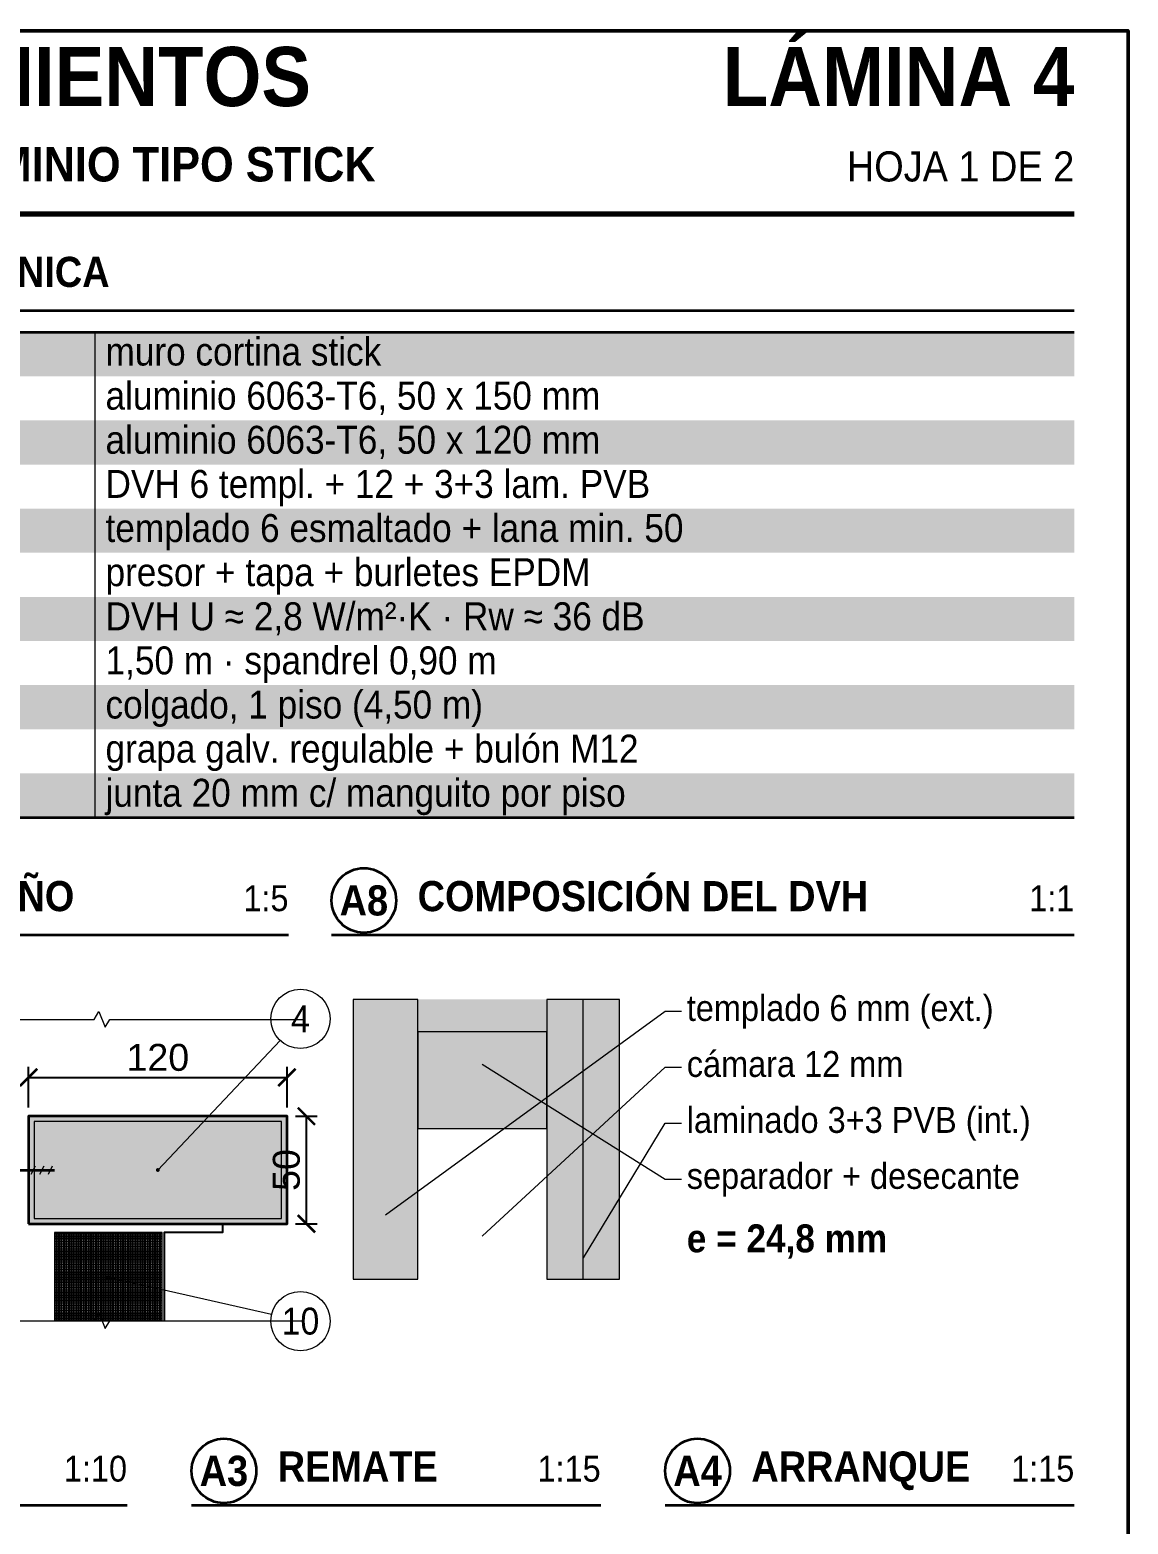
# Model space of a CAD drawing. Header units: millimetres. Extents: x 10 to 200, y 10 to 287.
# Drawn here: x 98 to 200, y 148.2 to 287.1 of the extents above; entities that cross this region are included whole.
import ezdxf
from ezdxf.enums import TextEntityAlignment as Align

# ---------------------------------------------------------------- set-up
doc = ezdxf.new("R2010")
doc.units = ezdxf.units.MM
for name, color, linetype in [('0-MARCO', 7, 'Continuous'), ('1-AISLACION', 8, 'Continuous'), ('1-ALUMINIO', 7, 'Continuous'), ('1-CHAPA', 7, 'Continuous'), ('1-CONTORNO', 7, 'Continuous'), ('1-EPDM', 250, 'Continuous'), ('1-TORNILLERIA', 7, 'Continuous'), ('1-VIDRIO', 7, 'Continuous'), ('2-COTAS', 7, 'Continuous'), ('3-REFERENCIAS', 7, 'Continuous'), ('3-TABLAS', 7, 'Continuous'), ('3-TEXTOS', 7, 'Continuous'), ('3-TITULOS', 7, 'Continuous')]:
    doc.layers.add(name, color=color, linetype=linetype)
doc.styles.add('ARIAL', font='arial.ttf')
doc.styles.add('ARIAL-NEGRITA', font='arialbd.ttf')
doc.dimstyles.new('CATALOGO', dxfattribs={"dimtxt": 2.5, "dimasz": 1.6, "dimexe": 1, "dimexo": 0.8, "dimgap": 0.6, "dimtad": 1, "dimdec": 0, "dimtxsty": 'ARIAL', "dimblk": 'ARCHTICK', "dimcen": 2.5, "dimclrd": 7, "dimclre": 7, "dimclrt": 7, "dimazin": 3, "dimtfac": 1, "dimtmove": 0, "dimatfit": 3, "dimarcsym": 0})

# ---------------------------------------------------------------- blocks, each defined once
blk = doc.blocks.new('_ARCHTICK')
at = {"color": 0, "linetype": 'ByBlock', "const_width": 0.15}
blk.add_lwpolyline([(-0.5, -0.5), (0.5, 0.5)], dxfattribs=at)

msp = doc.modelspace()

# ---------------------------------------------------------------- hatches: boundary and pattern name
at = {"layer": '1-AISLACION', "true_color": 0xffffff}
h = msp.add_hatch(color=7, dxfattribs=at)
h.dxf.hatch_style = 1
h.paths.add_polyline_path([(100.26, 167.15), (110.26, 167.15), (110.26, 175.35), (100.26, 175.35)])
at = {"layer": '1-AISLACION'}
h = msp.add_hatch(dxfattribs=at)
h.set_pattern_fill('INSUL', color=8, scale=0.024, angle=90)
h.set_pattern_definition([(90, (30.0572, 17.95), (-0.2286, 0), []), (90, (29.981, 17.95), (-0.2286, 0), [0.0762, -0.0762]), (90, (29.9048, 17.95), (-0.2286, 0), [0.0762, -0.0762])])
h.paths.add_polyline_path([(100.26, 167.15), (110.26, 167.15), (110.26, 175.35), (100.26, 175.35)])
at = {"layer": '1-ALUMINIO', "true_color": 0xcdd0d4}
h = msp.add_hatch(color=254, dxfattribs=at)
h.dxf.hatch_style = 1
h.paths.add_polyline_path([(134, 185), (146, 185), (146, 194), (134, 194)])
h = msp.add_hatch(color=254, dxfattribs=at)
h.dxf.hatch_style = 1
h.paths.add_polyline_path([(97.86, 176.15), (121.86, 176.15), (121.86, 186.15), (97.86, 186.15)])
at = {"layer": '1-ALUMINIO', "true_color": 0xffffff}
h = msp.add_hatch(color=7, dxfattribs=at)
h.dxf.hatch_style = 1
h.paths.add_polyline_path([(98.36, 176.65), (121.36, 176.65), (121.36, 185.65), (98.36, 185.65)])
at = {"layer": '1-EPDM'}
h = msp.add_hatch(color=250, dxfattribs=at)
h.dxf.hatch_style = 1
h.paths.add_polyline_path([(134, 194), (146, 194), (146, 197), (134, 197)])
at = {"layer": '1-VIDRIO', "true_color": 0xdeeaf0}
h = msp.add_hatch(color=254, dxfattribs=at)
h.dxf.hatch_style = 1
h.paths.add_polyline_path([(128, 171), (134, 171), (134, 197), (128, 197)])
h = msp.add_hatch(color=254, dxfattribs=at)
h.dxf.hatch_style = 1
h.paths.add_polyline_path([(146, 171), (152.76, 171), (152.76, 197), (146, 197)])
at = {"layer": '3-REFERENCIAS'}
h = msp.add_hatch(color=256, dxfattribs=at)
h.dxf.hatch_style = 1
edge = h.paths.add_edge_path()
edge.add_arc((109.86, 181.15), 0.18, 0, 360)
h = msp.add_hatch(color=256, dxfattribs=at)
h.dxf.hatch_style = 1
edge = h.paths.add_edge_path()
edge.add_arc((105.26, 171.15), 0.18, 0, 360)
at = {"layer": '3-TABLAS', "true_color": 0xeeeeee}
h = msp.add_hatch(color=7, dxfattribs=at)
h.dxf.hatch_style = 1
h.paths.add_polyline_path([(70, 254.9), (195, 254.9), (195, 259), (70, 259)])
h = msp.add_hatch(color=7, dxfattribs=at)
h.dxf.hatch_style = 1
h.paths.add_polyline_path([(70, 246.7), (195, 246.7), (195, 250.8), (70, 250.8)])
h = msp.add_hatch(color=7, dxfattribs=at)
h.dxf.hatch_style = 1
h.paths.add_polyline_path([(70, 238.5), (195, 238.5), (195, 242.6), (70, 242.6)])
h = msp.add_hatch(color=7, dxfattribs=at)
h.dxf.hatch_style = 1
h.paths.add_polyline_path([(70, 230.3), (195, 230.3), (195, 234.4), (70, 234.4)])
h = msp.add_hatch(color=7, dxfattribs=at)
h.dxf.hatch_style = 1
h.paths.add_polyline_path([(70, 222.1), (195, 222.1), (195, 226.2), (70, 226.2)])
h = msp.add_hatch(color=7, dxfattribs=at)
h.dxf.hatch_style = 1
h.paths.add_polyline_path([(70, 213.9), (195, 213.9), (195, 218), (70, 218)])

# ---------------------------------------------------------------- linework, layer by layer
at = {"layer": '0-MARCO', "lineweight": 50}
msp.add_lwpolyline([(10, 10), (200, 10), (200, 287), (10, 287)], close=True, dxfattribs=at)
at = {"layer": '1-AISLACION', "lineweight": 13}
msp.add_lwpolyline([(100.26, 167.15), (110.26, 167.15), (110.26, 175.35), (100.26, 175.35)], close=True, dxfattribs=at)
at = {"layer": '1-ALUMINIO', "lineweight": 9}
msp.add_lwpolyline([(134, 185), (146, 185), (146, 194), (134, 194)], close=True, dxfattribs=at)
at = {"layer": '1-ALUMINIO', "lineweight": 35}
msp.add_lwpolyline([(97.86, 176.15), (121.86, 176.15), (121.86, 186.15), (97.86, 186.15)], close=True, dxfattribs=at)
at = {"layer": '1-ALUMINIO', "lineweight": 13}
msp.add_lwpolyline([(98.36, 176.65), (121.36, 176.65), (121.36, 185.65), (98.36, 185.65)], close=True, dxfattribs=at)
at = {"layer": '1-CHAPA', "lineweight": 25}
msp.add_lwpolyline([(115.86, 176.15), (115.86, 175.35), (110.46, 175.35), (110.46, 167.15)], dxfattribs=at)
at = {"layer": '1-CONTORNO', "lineweight": 13}
for points in [[(85.99, 195.15), (103.96, 195.15), (104.39, 195.87), (104.97, 194.43), (105.4, 195.15), (123.38, 195.15)], [(85.99, 167.15), (103.96, 167.15), (104.39, 167.87), (104.97, 166.43), (105.4, 167.15), (123.38, 167.15)]]:
    msp.add_lwpolyline(points, dxfattribs=at)
at = {"layer": '1-TORNILLERIA', "lineweight": 35}
msp.add_lwpolyline([(90.31, 181.15), (100.26, 181.15)], dxfattribs=at)
at = {"layer": '1-TORNILLERIA', "lineweight": 9}
for points in [[(98.09, 180.75), (98.49, 181.55)], [(98.89, 180.75), (99.29, 181.55)], [(99.69, 180.75), (100.09, 181.55)]]:
    msp.add_lwpolyline(points, dxfattribs=at)
at = {"layer": '1-VIDRIO', "lineweight": 18}
for points in [[(128, 171), (134, 171), (134, 197), (128, 197)], [(146, 171), (152.76, 171), (152.76, 197), (146, 197)]]:
    msp.add_lwpolyline(points, close=True, dxfattribs=at)
at = {"layer": '1-VIDRIO', "lineweight": 9}
msp.add_lwpolyline([(149.38, 171), (149.38, 197)], dxfattribs=at)
at = {"layer": '3-REFERENCIAS', "lineweight": 9}
for points in [[(131, 177), (157, 195.9), (158.5, 195.9)], [(121.22, 193.19), (109.86, 181.15)], [(140, 191), (157, 180.3), (158.5, 180.3)], [(140, 175), (157, 190.7), (158.5, 190.7)], [(149.4, 173), (157, 185.5), (158.5, 185.5)], [(120.43, 167.72), (105.26, 171.15)]]:
    msp.add_lwpolyline(points, dxfattribs=at)
at = {"layer": '3-REFERENCIAS', "lineweight": 18}
for centre in [(123.11, 195.19), (123.11, 167.11)]:
    msp.add_circle(centre, 2.75, dxfattribs=at)
at = {"layer": '3-TABLAS', "lineweight": 35}
for points in [[(70, 259), (195, 259)], [(70, 213.9), (195, 213.9)]]:
    msp.add_lwpolyline(points, dxfattribs=at)
at = {"layer": '3-TABLAS', "lineweight": 13}
msp.add_lwpolyline([(104, 259), (104, 213.9)], dxfattribs=at)
at = {"layer": '3-TITULOS', "lineweight": 70}
msp.add_lwpolyline([(15, 270), (195, 270)], dxfattribs=at)
at = {"layer": '3-TITULOS', "lineweight": 35}
for points in [[(70, 261), (195, 261)], [(72, 203), (122, 203)], [(126, 203), (195, 203)], [(15, 150), (107, 150)], [(113, 150), (151, 150)], [(157, 150), (195, 150)]]:
    msp.add_lwpolyline(points, dxfattribs=at)
for centre in [(129, 206.2), (116, 153.2), (160, 153.2)]:
    msp.add_circle(centre, 3, dxfattribs=at)

# ---------------------------------------------------------------- texts
at = {"layer": '3-REFERENCIAS', "style": 'ARIAL', "width": 0.9}
for s, p in [('4', (123.11, 195.19)), ('10', (123.11, 167.11))]:
    msp.add_text(s, height=2.5, dxfattribs=at).set_placement(p, align=Align.MIDDLE_CENTER)
at = {"layer": '3-TABLAS', "style": 'ARIAL', "width": 0.9}
for s, p in [('muro cortina stick', (105, 255.9)), ('aluminio 6063-T6, 50 x 150 mm', (105, 251.8)), ('aluminio 6063-T6, 50 x 120 mm', (105, 247.7)), ('DVH 6 templ. + 12 + 3+3 lam. PVB', (105, 243.6)), ('templado 6 esmaltado + lana min. 50', (105, 239.5)), ('presor + tapa + burletes EPDM', (105, 235.4)), ('DVH U ≈ 2,8 W/m²·K · Rw ≈ 36 dB', (105, 231.3)), ('1,50 m · spandrel 0,90 m', (105, 227.2)), ('colgado, 1 piso (4,50 m)', (105, 223.1)), ('grapa galv. regulable + bulón M12', (105, 219)), ('junta 20 mm c/ manguito por piso', (105, 214.9))]:
    msp.add_text(s, height=2.6, dxfattribs=at).set_placement(p)
at = {"layer": '3-TEXTOS', "width": 0.9}
for s, height, style, p in [('templado 6 mm (ext.)', 2.4, 'ARIAL', (159, 195)), ('cámara 12 mm', 2.4, 'ARIAL', (159, 189.8)), ('laminado 3+3 PVB (int.)', 2.4, 'ARIAL', (159, 184.6)), ('separador + desecante', 2.4, 'ARIAL', (159, 179.4)), ('e = 24,8 mm', 2.6, 'ARIAL-NEGRITA', (159, 173.5))]:
    msp.add_text(s, height=height, dxfattribs=dict(at, style=style)).set_placement(p)
at = {"layer": '3-TITULOS', "style": 'ARIAL-NEGRITA', "width": 0.9}
for s, height, p in [('CATÁLOGO DE CERRAMIENTOS', 5.5, (15, 280)), ('A  ·  VIDRIADO - MURO CORTINA DE ALUMINIO TIPO STICK', 3.2, (15, 273)), ('FICHA TÉCNICA', 2.8, (78, 263.2)), ('TRAVESAÑO', 2.8, (80, 205.2)), ('COMPOSICIÓN DEL DVH', 2.8, (134, 205.2)), ('REMATE', 2.8, (121, 152.2)), ('ARRANQUE', 2.8, (165, 152.2))]:
    msp.add_text(s, height=height, dxfattribs=at).set_placement(p)
at = {"layer": '3-TITULOS', "width": 0.9}
for s, height, style, p in [('LÁMINA 4', 5.5, 'ARIAL-NEGRITA', (195, 280)), ('HOJA 1 DE 2', 2.8, 'ARIAL', (195, 273)), ('1:5', 2.4, 'ARIAL', (122, 205.2)), ('1:1', 2.4, 'ARIAL', (195, 205.2)), ('1:10', 2.4, 'ARIAL', (107, 152.2)), ('1:15', 2.4, 'ARIAL', (151, 152.2)), ('1:15', 2.4, 'ARIAL', (195, 152.2))]:
    msp.add_text(s, height=height, dxfattribs=dict(at, style=style)).set_placement(p, align=Align.RIGHT)
at = {"layer": '3-TITULOS', "style": 'ARIAL-NEGRITA', "width": 0.9}
for s, p in [('A8', (129, 206.2)), ('A3', (116, 153.2)), ('A4', (160, 153.2))]:
    msp.add_text(s, height=2.8, dxfattribs=at).set_placement(p, align=Align.MIDDLE_CENTER)

# ---------------------------------------------------------------- dimensions: what is measured, and where the dimension line sits
at = {"layer": '2-COTAS'}
msp.add_linear_dim(base=(97.86, 189.75), p1=(97.86, 186.15), p2=(121.86, 186.15), text='120', dimstyle='CATALOGO', dxfattribs=at).render()
msp.add_linear_dim(base=(123.66, 176.15), p1=(121.86, 176.15), p2=(121.86, 186.15), angle=90, text='50', dimstyle='CATALOGO', dxfattribs=at).render()

doc.saveas('drawing.dxf')
